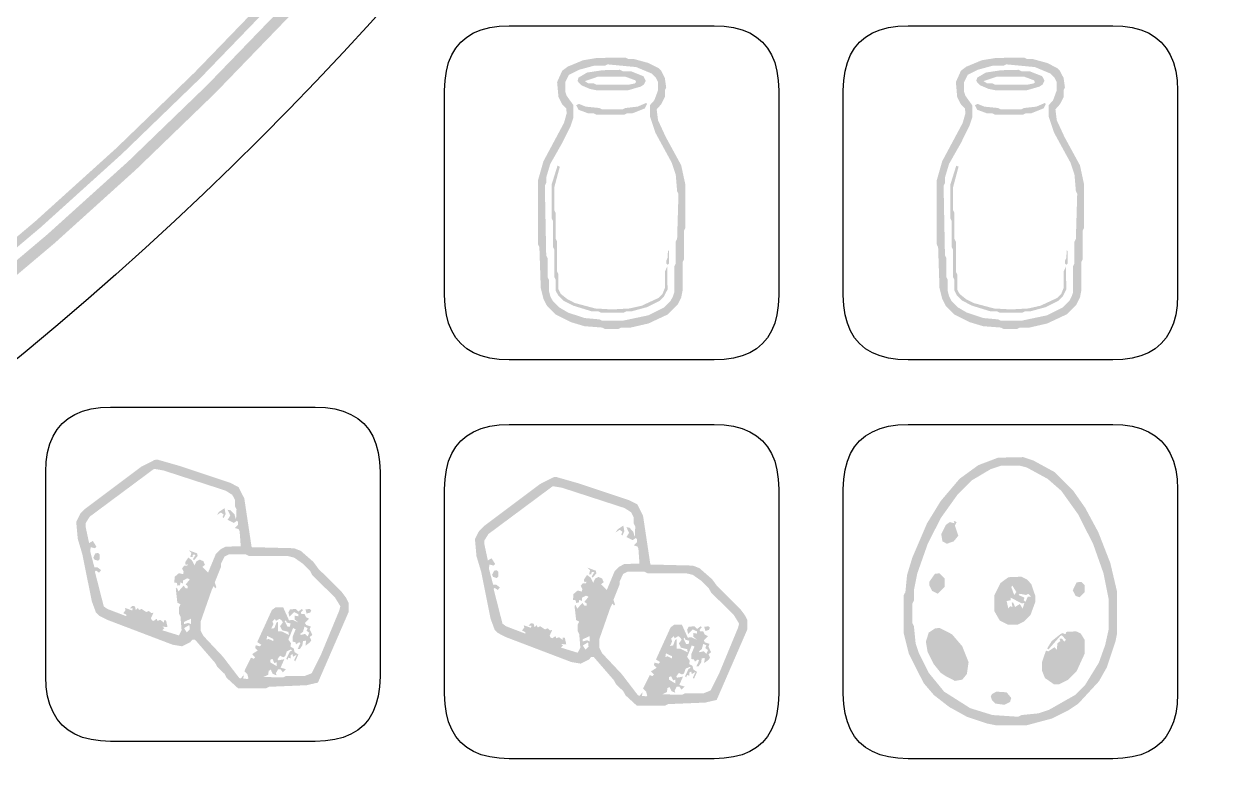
# Model space of a CAD drawing. Header units: millimetres. Extents: x 5 to 414, y 6 to 775.
# Drawn here: x 331.6 to 401.3, y 411.2 to 454.2 of the extents above; entities that cross this region are included whole.
import ezdxf

# ---------------------------------------------------------------- set-up
doc = ezdxf.new("R2010")
doc.units = ezdxf.units.MM
doc.layers.add('CUT', color=1, linetype='Continuous')
doc.layers.add('RASTER', color=7, linetype='Continuous')

msp = doc.modelspace()

# ---------------------------------------------------------------- hatches: boundary and pattern name
at = {"layer": 'RASTER'}
for points in [[(395.28, 562.756), (394.491, 556.497), (393.492, 550.267), (392.282, 544.076), (390.863, 537.929), (389.237, 531.833), (387.405, 525.796), (385.37, 519.824), (383.135, 513.925), (380.701, 508.104), (378.071, 502.37), (375.249, 496.727), (372.237, 491.184), (369.04, 485.745), (365.66, 480.418), (362.102, 475.209), (358.369, 470.122), (354.467, 465.165), (350.399, 460.343), (346.17, 455.662), (341.785, 451.126), (337.249, 446.741), (332.568, 442.512), (327.746, 438.444), (322.789, 434.542), (317.702, 430.809), (312.493, 427.251), (307.166, 423.871), (301.727, 420.674), (296.183, 417.662), (290.541, 414.84), (284.807, 412.21), (278.986, 409.776), (273.087, 407.541), (267.115, 405.506), (261.078, 403.674), (254.982, 402.048), (248.835, 400.629), (242.644, 399.419), (236.414, 398.42), (230.155, 397.631), (230.105, 398.096), (236.348, 398.882), (242.562, 399.879), (248.738, 401.086), (254.87, 402.501), (260.95, 404.123), (266.972, 405.95), (272.929, 407.98), (278.813, 410.21), (284.619, 412.638), (290.339, 415.261), (295.968, 418.076), (301.497, 421.08), (306.922, 424.27), (312.236, 427.641), (317.432, 431.19), (322.506, 434.913), (327.451, 438.806), (332.261, 442.864), (336.931, 447.082), (341.455, 451.456), (345.829, 455.98), (350.047, 460.65), (354.105, 465.46), (357.998, 470.405), (361.721, 475.478), (365.27, 480.675), (368.641, 485.989), (371.831, 491.414), (374.835, 496.943), (377.65, 502.572), (380.273, 508.292), (382.701, 514.098), (384.931, 519.982), (386.961, 525.939), (388.787, 531.961), (390.41, 538.041), (391.825, 544.173), (393.032, 550.349), (394.029, 556.563), (394.815, 562.806)], [(396.487, 562.625), (395.693, 556.324), (394.687, 550.055), (393.469, 543.823), (392.041, 537.636), (390.404, 531.5), (388.561, 525.424), (386.513, 519.413), (384.263, 513.475), (381.813, 507.617), (379.166, 501.845), (376.325, 496.166), (373.294, 490.586), (370.076, 485.112), (366.674, 479.751), (363.093, 474.507), (359.336, 469.388), (355.408, 464.398), (351.314, 459.545), (347.057, 454.833), (342.644, 450.267), (338.078, 445.854), (333.366, 441.597), (328.513, 437.503), (323.523, 433.575), (318.404, 429.818), (313.16, 426.237), (307.799, 422.835), (302.325, 419.617), (296.745, 416.586), (291.066, 413.745), (285.294, 411.098), (279.436, 408.648), (273.498, 406.398), (267.487, 404.35), (261.411, 402.507), (255.275, 400.87), (249.088, 399.442), (242.856, 398.224), (236.587, 397.218), (230.286, 396.424), (230.216, 397.074), (236.494, 397.865), (242.742, 398.868), (248.952, 400.081), (255.118, 401.504), (261.232, 403.135), (267.287, 404.972), (273.277, 407.013), (279.194, 409.256), (285.031, 411.697), (290.783, 414.335), (296.443, 417.165), (302.003, 420.186), (307.458, 423.393), (312.801, 426.783), (318.026, 430.352), (323.128, 434.095), (328.1, 438.01), (332.936, 442.09), (337.632, 446.331), (342.182, 450.729), (346.58, 455.279), (350.821, 459.975), (354.901, 464.811), (358.815, 469.783), (362.559, 474.885), (366.128, 480.11), (369.518, 485.453), (372.725, 490.908), (375.746, 496.468), (378.576, 502.128), (381.214, 507.879), (383.655, 513.717), (385.898, 519.634), (387.939, 525.624), (389.776, 531.679), (391.407, 537.793), (392.83, 543.959), (394.043, 550.169), (395.046, 556.417), (395.837, 562.695)]]:
    msp.add_hatch(color=7, dxfattribs=at).paths.add_polyline_path(points)
h = msp.add_hatch(color=7, dxfattribs=at)
h.paths.add_polyline_path([(364.659, 452.281), (366.287, 452.305), (366.444, 452.226), (366.759, 452.226), (367.624, 451.99), (368.198, 451.699), (368.356, 451.542), (368.568, 451.125), (368.647, 450.574), (368.568, 450.417), (368.568, 450.023), (368.356, 449.607), (368.096, 449.316), (368.175, 448.686), (368.623, 447.719), (369.512, 446.09), (369.748, 444.989), (369.748, 442.472), (369.669, 442.315), (369.669, 440.663), (369.59, 440.506), (369.59, 438.854), (369.512, 438.461), (369.299, 438.044), (368.749, 437.493), (367.624, 436.966), (366.601, 436.73), (366.051, 436.73), (365.893, 436.651), (365.107, 436.651), (364.95, 436.73), (363.927, 436.809), (363.14, 437.045), (362.252, 437.493), (361.78, 437.965), (361.567, 438.382), (361.41, 439.011), (361.331, 441.371), (361.253, 441.528), (361.253, 445.225), (361.567, 446.326), (362.747, 448.529), (362.904, 449.08), (362.881, 449.371), (362.645, 449.607), (362.432, 450.023), (362.354, 450.889), (362.645, 451.542), (362.959, 451.778), (363.848, 452.147)])
h.paths.add_polyline_path([(365.264, 451.911), (365.107, 451.833), (364.478, 451.833), (363.612, 451.597), (363.038, 451.306), (362.826, 450.889), (362.826, 450.338), (362.904, 450.102), (363.298, 449.552), (363.298, 448.844), (363.14, 448.372), (362.645, 447.373), (361.961, 446.169), (361.725, 445.383), (361.725, 445.068), (361.646, 444.911), (361.725, 440.899), (361.803, 440.742), (361.803, 439.64), (361.882, 439.483), (361.882, 438.854), (361.961, 438.539), (362.094, 438.28), (362.488, 437.886), (362.983, 437.595), (363.927, 437.281), (364.792, 437.202), (364.95, 437.123), (366.129, 437.123), (367.624, 437.438), (368.513, 437.886), (368.906, 438.28), (369.04, 438.539), (369.119, 438.775), (369.119, 440.27), (369.197, 440.427), (369.197, 441.686), (369.276, 441.843), (369.354, 444.439), (369.276, 444.596), (369.197, 445.54), (368.961, 446.248), (368.017, 447.978), (367.703, 448.922), (367.703, 449.552), (367.962, 449.843), (368.175, 450.417), (368.175, 450.889), (368.041, 451.148), (367.805, 451.384), (366.916, 451.754)], flags=0)
h.paths.add_polyline_path([(364.973, 451.573), (365.972, 451.597), (366.129, 451.518), (366.601, 451.518), (367.333, 451.227), (367.467, 450.967), (367.364, 450.755), (367.176, 450.629), (366.444, 450.417), (364.635, 450.417), (364.242, 450.495), (363.746, 450.708), (363.589, 450.865), (363.534, 450.967), (363.589, 451.148), (364.084, 451.439)], flags=0)
h.paths.add_polyline_path([(364.714, 451.203), (363.951, 450.944), (364.163, 450.81), (364.478, 450.81), (364.635, 450.731), (366.444, 450.731), (366.837, 450.81), (366.916, 450.889), (366.861, 450.991), (366.287, 451.203)], flags=0)
h.paths.add_polyline_path([(367.49, 449.685), (367.545, 449.63), (367.412, 449.371), (366.68, 449.08), (366.365, 449.08), (366.208, 449.001), (364.635, 449.001), (364.478, 449.08), (364.163, 449.08), (363.589, 449.292), (363.455, 449.552), (363.612, 449.63), (364.006, 449.473), (364.792, 449.394), (364.95, 449.316), (366.129, 449.316), (366.287, 449.394), (366.995, 449.473)], flags=0)
h.paths.add_polyline_path([(362.377, 446.067), (362.511, 446.012), (362.196, 444.832), (362.196, 443.495), (362.275, 443.337), (362.275, 441.843), (362.354, 441.686), (362.354, 439.955), (362.432, 439.798), (362.432, 438.932), (362.566, 438.673), (362.959, 438.358), (363.376, 438.146), (364.556, 437.831), (365.524, 437.776), (366.523, 437.831), (367.231, 437.989), (368.198, 438.437), (368.434, 438.673), (368.568, 439.011), (368.568, 439.955), (368.702, 440.246), (368.725, 438.932), (368.513, 438.516), (368.277, 438.28), (367.545, 437.91), (366.68, 437.674), (366.365, 437.674), (366.208, 437.595), (364.871, 437.595), (364.714, 437.674), (364.32, 437.674), (363.298, 437.989), (362.724, 438.28), (362.409, 438.594), (362.275, 438.854), (362.275, 439.483), (362.196, 439.64), (362.196, 441.214), (362.118, 441.371), (362.118, 442.865), (362.039, 443.023), (362.039, 444.989)], flags=0)
h.paths.add_polyline_path([(368.749, 441.19), (368.804, 441.135), (368.804, 440.427), (368.725, 440.348), (368.647, 440.427), (368.647, 440.584), (368.725, 440.742)], flags=0)
h = msp.add_hatch(color=7, dxfattribs=at)
h.paths.add_polyline_path([(387.659, 452.281), (389.287, 452.305), (389.444, 452.226), (389.759, 452.226), (390.624, 451.99), (391.198, 451.699), (391.356, 451.542), (391.568, 451.125), (391.647, 450.574), (391.568, 450.417), (391.568, 450.023), (391.356, 449.607), (391.096, 449.316), (391.175, 448.686), (391.623, 447.719), (392.512, 446.09), (392.748, 444.989), (392.748, 442.472), (392.669, 442.315), (392.669, 440.663), (392.59, 440.506), (392.59, 438.854), (392.512, 438.461), (392.299, 438.044), (391.749, 437.493), (390.624, 436.966), (389.601, 436.73), (389.051, 436.73), (388.893, 436.651), (388.107, 436.651), (387.95, 436.73), (386.927, 436.809), (386.14, 437.045), (385.252, 437.493), (384.78, 437.965), (384.567, 438.382), (384.41, 439.011), (384.331, 441.371), (384.253, 441.528), (384.253, 445.225), (384.567, 446.326), (385.747, 448.529), (385.904, 449.08), (385.881, 449.371), (385.645, 449.607), (385.432, 450.023), (385.354, 450.889), (385.645, 451.542), (385.959, 451.778), (386.848, 452.147)])
h.paths.add_polyline_path([(388.264, 451.911), (388.107, 451.833), (387.478, 451.833), (386.612, 451.597), (386.038, 451.306), (385.826, 450.889), (385.826, 450.338), (385.904, 450.102), (386.298, 449.552), (386.298, 448.844), (386.14, 448.372), (385.645, 447.373), (384.961, 446.169), (384.725, 445.383), (384.725, 445.068), (384.646, 444.911), (384.725, 440.899), (384.803, 440.742), (384.803, 439.64), (384.882, 439.483), (384.882, 438.854), (384.961, 438.539), (385.094, 438.28), (385.488, 437.886), (385.983, 437.595), (386.927, 437.281), (387.792, 437.202), (387.95, 437.123), (389.129, 437.123), (390.624, 437.438), (391.513, 437.886), (391.906, 438.28), (392.04, 438.539), (392.119, 438.775), (392.119, 440.27), (392.197, 440.427), (392.197, 441.686), (392.276, 441.843), (392.354, 444.439), (392.276, 444.596), (392.197, 445.54), (391.961, 446.248), (391.017, 447.978), (390.703, 448.922), (390.703, 449.552), (390.962, 449.843), (391.175, 450.417), (391.175, 450.889), (391.041, 451.148), (390.805, 451.384), (389.916, 451.754)], flags=0)
h.paths.add_polyline_path([(387.973, 451.573), (388.972, 451.597), (389.129, 451.518), (389.601, 451.518), (390.333, 451.227), (390.467, 450.967), (390.364, 450.755), (390.176, 450.629), (389.444, 450.417), (387.635, 450.417), (387.242, 450.495), (386.746, 450.708), (386.589, 450.865), (386.534, 450.967), (386.589, 451.148), (387.084, 451.439)], flags=0)
h.paths.add_polyline_path([(387.714, 451.203), (386.951, 450.944), (387.163, 450.81), (387.478, 450.81), (387.635, 450.731), (389.444, 450.731), (389.837, 450.81), (389.916, 450.889), (389.861, 450.991), (389.287, 451.203)], flags=0)
h.paths.add_polyline_path([(390.49, 449.685), (390.545, 449.63), (390.412, 449.371), (389.68, 449.08), (389.365, 449.08), (389.208, 449.001), (387.635, 449.001), (387.478, 449.08), (387.163, 449.08), (386.589, 449.292), (386.455, 449.552), (386.612, 449.63), (387.006, 449.473), (387.792, 449.394), (387.95, 449.316), (389.129, 449.316), (389.287, 449.394), (389.995, 449.473)], flags=0)
h.paths.add_polyline_path([(385.377, 446.067), (385.511, 446.012), (385.196, 444.832), (385.196, 443.495), (385.275, 443.337), (385.275, 441.843), (385.354, 441.686), (385.354, 439.955), (385.432, 439.798), (385.432, 438.932), (385.566, 438.673), (385.959, 438.358), (386.376, 438.146), (387.556, 437.831), (388.524, 437.776), (389.523, 437.831), (390.231, 437.989), (391.198, 438.437), (391.434, 438.673), (391.568, 439.011), (391.568, 439.955), (391.702, 440.246), (391.725, 438.932), (391.513, 438.516), (391.277, 438.28), (390.545, 437.91), (389.68, 437.674), (389.365, 437.674), (389.208, 437.595), (387.871, 437.595), (387.714, 437.674), (387.32, 437.674), (386.298, 437.989), (385.724, 438.28), (385.409, 438.594), (385.275, 438.854), (385.275, 439.483), (385.196, 439.64), (385.196, 441.214), (385.118, 441.371), (385.118, 442.865), (385.039, 443.023), (385.039, 444.989)], flags=0)
h.paths.add_polyline_path([(391.749, 441.19), (391.804, 441.135), (391.804, 440.427), (391.725, 440.348), (391.647, 440.427), (391.647, 440.584), (391.725, 440.742)], flags=0)
h = msp.add_hatch(color=7, dxfattribs=at)
h.paths.add_polyline_path([(339.13, 429.092), (339.283, 429.119), (340.54, 428.76), (343.503, 427.772), (343.979, 427.53), (344.311, 426.874), (344.733, 424.064), (347.184, 424.001), (347.57, 423.849), (348.288, 423.22), (348.594, 422.807), (349.904, 421.514), (350.174, 421.155), (350.326, 420.859), (350.326, 420.32), (348.558, 416.253), (347.902, 416.1), (345.747, 416.01), (345.568, 415.921), (343.952, 415.921), (343.296, 416.522), (343.171, 416.756), (342.758, 417.151), (342.632, 417.384), (341.465, 418.731), (341.321, 418.731), (341.195, 418.587), (340.719, 418.345), (340.181, 418.435), (336.41, 419.871), (335.934, 420.114), (335.754, 420.293), (335.512, 420.949), (334.973, 423.642), (334.704, 424.54), (334.614, 425.528), (334.857, 426.003), (335.126, 426.273), (338.358, 428.697)])
h.paths.add_polyline_path([(339.103, 428.58), (335.395, 425.824), (335.153, 425.438), (335.153, 425.258), (335.359, 424.298), (335.575, 424.423), (335.781, 424.091), (335.692, 424.001), (335.449, 424.064), (335.422, 423.822), (335.665, 422.897), (335.844, 422.897), (336.051, 422.744), (335.934, 422.592), (335.754, 422.717), (335.692, 422.654), (336.203, 420.652), (336.41, 420.5), (337.514, 420.078), (337.514, 420.167), (337.335, 420.257), (337.46, 420.437), (337.424, 420.562), (337.846, 420.41), (337.873, 420.527), (337.694, 420.527), (337.846, 420.679), (337.999, 420.652), (338.053, 420.437), (338.179, 420.562), (338.232, 420.437), (338.385, 420.5), (338.654, 420.32), (338.807, 420.383), (338.951, 420.257), (339.076, 420.293), (338.924, 419.961), (338.987, 419.844), (339.076, 419.808), (339.256, 419.934), (339.31, 419.808), (339.462, 419.871), (339.669, 419.718), (339.669, 419.844), (339.795, 419.844), (339.884, 419.449), (339.579, 419.485), (339.705, 419.395), (339.579, 419.27), (340.54, 418.973), (340.693, 419.27), (340.63, 420.051), (340.54, 420.23), (340.54, 420.589), (340.63, 420.769), (340.45, 420.859), (340.36, 421.667), (340.423, 421.73), (340.513, 421.514), (340.809, 421.846), (340.926, 421.694), (341.052, 421.694), (341.052, 421.819), (340.926, 421.909), (341.168, 422.206), (341.016, 422.268), (340.782, 422.143), (340.782, 421.963), (340.63, 422.026), (340.603, 421.873), (340.45, 421.846), (340.423, 421.999), (340.271, 422.026), (340.297, 422.358), (340.54, 422.565), (340.782, 422.502), (340.809, 422.654), (340.719, 422.834), (340.836, 422.987), (341.016, 422.987), (341.052, 423.076), (340.926, 423.041), (340.899, 423.193), (341.079, 423.463), (341.285, 423.31), (341.438, 423.014), (341.554, 423.256), (341.734, 423.346), (341.95, 423.256), (342.039, 423.041), (341.887, 422.924), (342.219, 422.592), (342.668, 423.669), (342.937, 423.938), (343.233, 424.091), (344.104, 424.118), (344.041, 424.989), (343.979, 425.106), (343.772, 425.168), (343.952, 425.348), (343.952, 425.528), (343.889, 425.59), (343.709, 425.465), (343.35, 425.644), (343.503, 425.887), (343.35, 426.219), (343.53, 426.183), (343.745, 425.95), (343.835, 425.644), (343.862, 426.246), (343.772, 426.425), (343.772, 426.785), (343.619, 427.081), (343.233, 427.323), (339.642, 428.49)], flags=0)
h.paths.add_polyline_path([(343.171, 426.309), (343.233, 425.976), (343.117, 425.734), (343.054, 425.797), (343.117, 425.95), (342.964, 426.066), (342.722, 425.914), (342.847, 426.093)], flags=0)
h.paths.add_polyline_path([(341.106, 423.884), (341.59, 423.705), (341.617, 423.552), (341.411, 423.31), (341.348, 423.373), (341.501, 423.615), (341.348, 423.642), (341.321, 423.489), (341.195, 423.489), (341.258, 423.732)], flags=0)
h.paths.add_polyline_path([(335.718, 423.705), (335.871, 423.732), (335.961, 423.642), (335.961, 423.373), (335.871, 423.283), (335.665, 423.346), (335.602, 423.463)], flags=0)
h.paths.add_polyline_path([(343.413, 423.642), (343.171, 423.525), (342.964, 423.103), (342.964, 422.924), (342.605, 422.026), (342.695, 421.757), (342.632, 421.694), (342.542, 421.819), (342.425, 421.577), (341.797, 419.781), (341.797, 419.243), (341.95, 418.946), (343.081, 417.743), (344.015, 416.522), (344.104, 416.486), (344.284, 416.702), (344.248, 416.486), (344.49, 416.459), (344.553, 416.486), (344.49, 416.729), (344.311, 416.908), (344.697, 417.689), (344.85, 417.627), (344.939, 417.716), (344.76, 417.896), (345.092, 418.102), (344.939, 418.255), (344.966, 418.408), (345.209, 418.345), (345.298, 418.435), (345.056, 418.587), (345.9, 420.437), (346.107, 420.589), (346.555, 420.589), (346.888, 419.844), (347.094, 419.871), (347.426, 419.718), (347.211, 419.898), (347.211, 420.114), (347.426, 420.078), (347.426, 420.203), (347.184, 420.32), (346.915, 420.051), (346.852, 420.293), (346.942, 420.473), (347.274, 420.5), (347.426, 420.347), (347.633, 420.5), (347.696, 420.437), (347.57, 420.293), (347.606, 420.203), (347.785, 420.203), (347.875, 420.024), (348.055, 419.934), (347.812, 419.692), (347.875, 419.575), (348.145, 419.485), (348.082, 419.332), (348.234, 419), (348.082, 418.884), (348.172, 418.704), (348.109, 418.587), (347.839, 418.372), (347.875, 418.677), (347.696, 418.641), (347.66, 418.408), (347.516, 418.192), (347.39, 418.192), (347.543, 418.524), (347.48, 418.587), (347.301, 418.462), (347.247, 418.587), (347.094, 418.614), (347.094, 418.884), (347.274, 419.332), (347.121, 419.395), (346.852, 418.731), (347.004, 418.524), (346.977, 418.318), (347.157, 418.228), (347.211, 418.013), (347.426, 417.869), (347.247, 417.474), (347.184, 417.537), (347.337, 417.869), (347.121, 417.743), (347.094, 417.896), (346.977, 417.833), (346.977, 417.653), (346.852, 417.689), (346.798, 417.564), (346.735, 417.627), (346.942, 418.049), (347.067, 418.102), (347.004, 418.165), (346.762, 418.049), (346.672, 417.779), (346.555, 417.716), (346.376, 417.806), (346.223, 417.6), (346.286, 417.537), (346.618, 417.6), (346.403, 417.115), (346.708, 417.025), (346.529, 416.845), (346.403, 417.025), (346.259, 417.025), (346.133, 416.792), (346.169, 416.666), (345.954, 416.756), (345.837, 416.998), (345.72, 416.935), (345.685, 416.702), (345.415, 416.576), (346.555, 416.549), (346.735, 416.639), (347.812, 416.639), (348.199, 416.792), (348.71, 417.806), (349.788, 420.41), (349.851, 420.652), (349.545, 421.155), (348.234, 422.448), (348.109, 422.681), (347.66, 423.13), (347.184, 423.463), (346.825, 423.552), (344.58, 423.552), (344.401, 423.642)], flags=0)
h.paths.add_polyline_path([(347.839, 420.473), (348.082, 420.5), (348.172, 420.41), (348.109, 420.293), (347.902, 420.23)], flags=0)
h.paths.add_polyline_path([(341.231, 419.934), (340.836, 419.754), (340.836, 419.629), (341.079, 419.692), (341.231, 419.629)], flags=0)
h.paths.add_polyline_path([(346.08, 419.934), (345.927, 419.781), (345.99, 419.629), (345.864, 419.359), (346.044, 419.395), (346.169, 419.718), (346.259, 419.754), (346.259, 419.216), (346.439, 419.216), (346.888, 419), (346.852, 419.18), (346.493, 419.27), (346.376, 419.512), (346.529, 419.718), (346.493, 419.808), (346.349, 419.934), (346.133, 419.808)], flags=0)
h.paths.add_polyline_path([(346.708, 419.844), (346.645, 419.781), (346.798, 419.485), (346.942, 419.485), (346.977, 419.665), (346.762, 419.718)], flags=0)
h.paths.add_polyline_path([(341.141, 419.575), (340.836, 419.395), (340.989, 419.153), (341.168, 419.332)], flags=0)
h.paths.add_polyline_path([(347.785, 419.485), (347.696, 419.18), (347.543, 419.063), (347.57, 419), (347.812, 419.063), (347.965, 418.91), (348.055, 419.126), (347.902, 419.243), (347.965, 419.395)], flags=0)
h.paths.add_polyline_path([(345.631, 418.946), (345.595, 418.731), (345.72, 418.767), (345.99, 418.641), (345.99, 418.767)], flags=0)
h.paths.add_polyline_path([(345.927, 417.627), (345.81, 417.564), (345.81, 417.42), (346.169, 417.205), (346.169, 417.42), (346.044, 417.384)], flags=0)
h = msp.add_hatch(color=7, dxfattribs=at)
h.paths.add_polyline_path([(387.791, 429.226), (389.239, 429.256), (389.83, 429.059), (391.042, 428.399), (392.125, 427.315), (392.815, 426.33), (393.573, 424.921), (394.263, 423.148), (394.657, 421.473), (394.657, 419.109), (394.559, 418.617), (394.066, 417.139), (393.603, 416.321), (392.421, 415.041), (391.83, 414.647), (390.914, 414.184), (389.436, 413.79), (387.663, 413.79), (387.17, 413.888), (385.988, 414.282), (384.974, 414.844), (384.087, 415.533), (383.496, 416.223), (382.639, 417.927), (382.343, 419.109), (382.343, 421.276), (382.442, 421.473), (382.54, 422.458), (382.836, 423.443), (383.693, 425.443), (384.481, 426.724), (385.565, 428.004), (386.648, 428.793)])
h.paths.add_polyline_path([(387.958, 428.763), (387.367, 428.566), (386.254, 427.906), (385.466, 427.118), (384.481, 425.739), (383.722, 424.232), (383.131, 422.557), (382.934, 421.572), (382.934, 420.981), (382.836, 420.784), (382.836, 419.7), (382.934, 419.503), (383.033, 418.518), (383.23, 417.927), (383.791, 416.814), (384.678, 415.73), (386.185, 414.775), (387.466, 414.381), (388.943, 414.282), (389.14, 414.381), (390.126, 414.479), (390.717, 414.676), (392.224, 415.533), (392.815, 416.124), (393.603, 417.405), (393.967, 418.42), (394.164, 419.306), (394.164, 421.079), (393.869, 422.557), (393.278, 424.232), (392.421, 425.936), (391.436, 427.315), (390.648, 428.004), (389.436, 428.664), (389.042, 428.763)], flags=0)
h.paths.add_polyline_path([(385.23, 425.581), (385.397, 425.512), (385.299, 425.315), (385.496, 424.724), (385.23, 424.399), (384.836, 424.261), (384.58, 424.399), (384.511, 424.823), (384.777, 425.345), (385.003, 425.512), (385.269, 425.443)], flags=0)
h.paths.add_polyline_path([(384.146, 422.527), (384.412, 422.557), (384.708, 422.261), (384.708, 421.769), (384.314, 421.375), (383.988, 421.542), (383.821, 421.867), (383.821, 422.064)], flags=0)
h.paths.add_polyline_path([(388.382, 422.33), (389.14, 422.36), (389.466, 422.192), (389.702, 421.936), (389.929, 421.276), (389.929, 420.882), (389.663, 420.163), (389.269, 419.769), (388.943, 419.602), (388.352, 419.602), (387.889, 419.828), (387.564, 420.39), (387.564, 421.276), (387.929, 421.995)], flags=0)
h.paths.add_polyline_path([(392.322, 422.035), (392.588, 422.064), (392.785, 421.867), (392.785, 421.473), (392.49, 421.178), (392.263, 421.247), (392.096, 421.572)], flags=0)
h.paths.add_polyline_path([(388.618, 421.838), (388.549, 421.769), (388.717, 421.306), (388.845, 421.473)], flags=0)
h.paths.add_polyline_path([(389.042, 421.375), (388.973, 421.306), (389.308, 421.148), (389.269, 421.01), (389.367, 420.912), (389.505, 421.207), (389.702, 421.207), (389.535, 421.375), (389.406, 421.306)], flags=0)
h.paths.add_polyline_path([(388.52, 421.148), (388.52, 421.01), (388.283, 420.951), (388.382, 420.518), (388.48, 420.656), (388.618, 420.616), (388.579, 420.853), (388.648, 420.882), (388.776, 420.616), (389.042, 420.784), (389.209, 420.518), (389.308, 420.853), (389.17, 420.813)], flags=0)
h.paths.add_polyline_path([(384.146, 419.375), (384.412, 419.405), (385.131, 419.04), (385.722, 418.351), (386.087, 417.434), (385.988, 416.745), (385.722, 416.42), (385.299, 416.351), (384.777, 416.617), (384.481, 416.814), (384.087, 417.306), (383.722, 418.025), (383.624, 418.617), (383.791, 419.139)], flags=0)
h.paths.add_polyline_path([(391.731, 419.178), (392.293, 419.208), (392.559, 419.08), (392.785, 418.715), (392.785, 417.927), (392.322, 416.912), (391.83, 416.42), (391.308, 416.154), (391.012, 416.154), (390.49, 416.518), (390.323, 416.942), (390.323, 417.434), (390.549, 418.094), (390.687, 418.055), (391.042, 418.291), (391.18, 418.154), (391.209, 418.518), (391.377, 418.646), (391.337, 418.784), (391.475, 418.784), (391.603, 418.617), (391.702, 418.715), (391.475, 418.981), (391.377, 418.942), (390.687, 418.154), (390.618, 418.222), (390.884, 418.646), (391.377, 419.04), (391.505, 419.109), (391.672, 419.04)], flags=0)
h.paths.add_polyline_path([(387.692, 415.73), (388.283, 415.691), (388.549, 415.366), (388.48, 415.139), (388.155, 414.972), (387.633, 415.041), (387.436, 415.238), (387.367, 415.464), (387.436, 415.592)], flags=0)
h = msp.add_hatch(color=7, dxfattribs=at)
h.paths.add_polyline_path([(362.13, 428.092), (362.283, 428.119), (363.54, 427.76), (366.503, 426.772), (366.979, 426.53), (367.311, 425.874), (367.733, 423.064), (370.184, 423.001), (370.57, 422.849), (371.288, 422.22), (371.594, 421.807), (372.904, 420.514), (373.174, 420.155), (373.326, 419.859), (373.326, 419.32), (371.558, 415.253), (370.902, 415.1), (368.747, 415.01), (368.568, 414.921), (366.952, 414.921), (366.296, 415.522), (366.171, 415.756), (365.758, 416.151), (365.632, 416.384), (364.465, 417.731), (364.321, 417.731), (364.195, 417.587), (363.719, 417.345), (363.181, 417.435), (359.41, 418.871), (358.934, 419.114), (358.754, 419.293), (358.512, 419.949), (357.973, 422.642), (357.704, 423.54), (357.614, 424.528), (357.857, 425.003), (358.126, 425.273), (361.358, 427.697)])
h.paths.add_polyline_path([(362.103, 427.58), (358.395, 424.824), (358.153, 424.438), (358.153, 424.258), (358.359, 423.298), (358.575, 423.423), (358.781, 423.091), (358.692, 423.001), (358.449, 423.064), (358.422, 422.822), (358.665, 421.897), (358.844, 421.897), (359.051, 421.744), (358.934, 421.592), (358.754, 421.717), (358.692, 421.654), (359.203, 419.652), (359.41, 419.5), (360.514, 419.078), (360.514, 419.167), (360.335, 419.257), (360.46, 419.437), (360.424, 419.562), (360.846, 419.41), (360.873, 419.527), (360.694, 419.527), (360.846, 419.679), (360.999, 419.652), (361.053, 419.437), (361.179, 419.562), (361.232, 419.437), (361.385, 419.5), (361.654, 419.32), (361.807, 419.383), (361.951, 419.257), (362.076, 419.293), (361.924, 418.961), (361.987, 418.844), (362.076, 418.808), (362.256, 418.934), (362.31, 418.808), (362.462, 418.871), (362.669, 418.718), (362.669, 418.844), (362.795, 418.844), (362.884, 418.449), (362.579, 418.485), (362.705, 418.395), (362.579, 418.27), (363.54, 417.973), (363.693, 418.27), (363.63, 419.051), (363.54, 419.23), (363.54, 419.589), (363.63, 419.769), (363.45, 419.859), (363.36, 420.667), (363.423, 420.73), (363.513, 420.514), (363.809, 420.846), (363.926, 420.694), (364.052, 420.694), (364.052, 420.819), (363.926, 420.909), (364.168, 421.206), (364.016, 421.268), (363.782, 421.143), (363.782, 420.963), (363.63, 421.026), (363.603, 420.873), (363.45, 420.846), (363.423, 420.999), (363.271, 421.026), (363.297, 421.358), (363.54, 421.565), (363.782, 421.502), (363.809, 421.654), (363.719, 421.834), (363.836, 421.987), (364.016, 421.987), (364.052, 422.076), (363.926, 422.041), (363.899, 422.193), (364.079, 422.463), (364.285, 422.31), (364.438, 422.014), (364.554, 422.256), (364.734, 422.346), (364.95, 422.256), (365.039, 422.041), (364.887, 421.924), (365.219, 421.592), (365.668, 422.669), (365.937, 422.938), (366.233, 423.091), (367.104, 423.118), (367.041, 423.989), (366.979, 424.106), (366.772, 424.168), (366.952, 424.348), (366.952, 424.528), (366.889, 424.59), (366.709, 424.465), (366.35, 424.644), (366.503, 424.887), (366.35, 425.219), (366.53, 425.183), (366.745, 424.95), (366.835, 424.644), (366.862, 425.246), (366.772, 425.425), (366.772, 425.785), (366.619, 426.081), (366.233, 426.323), (362.642, 427.49)], flags=0)
h.paths.add_polyline_path([(366.171, 425.309), (366.233, 424.976), (366.117, 424.734), (366.054, 424.797), (366.117, 424.95), (365.964, 425.066), (365.722, 424.914), (365.847, 425.093)], flags=0)
h.paths.add_polyline_path([(364.106, 422.884), (364.59, 422.705), (364.617, 422.552), (364.411, 422.31), (364.348, 422.373), (364.501, 422.615), (364.348, 422.642), (364.321, 422.489), (364.195, 422.489), (364.258, 422.732)], flags=0)
h.paths.add_polyline_path([(358.718, 422.705), (358.871, 422.732), (358.961, 422.642), (358.961, 422.373), (358.871, 422.283), (358.665, 422.346), (358.602, 422.463)], flags=0)
h.paths.add_polyline_path([(366.413, 422.642), (366.171, 422.525), (365.964, 422.103), (365.964, 421.924), (365.605, 421.026), (365.695, 420.757), (365.632, 420.694), (365.542, 420.819), (365.425, 420.577), (364.797, 418.781), (364.797, 418.243), (364.95, 417.946), (366.081, 416.743), (367.015, 415.522), (367.104, 415.486), (367.284, 415.702), (367.248, 415.486), (367.49, 415.459), (367.553, 415.486), (367.49, 415.729), (367.311, 415.908), (367.697, 416.689), (367.85, 416.627), (367.939, 416.716), (367.76, 416.896), (368.092, 417.102), (367.939, 417.255), (367.966, 417.408), (368.209, 417.345), (368.298, 417.435), (368.056, 417.587), (368.9, 419.437), (369.107, 419.589), (369.555, 419.589), (369.888, 418.844), (370.094, 418.871), (370.426, 418.718), (370.211, 418.898), (370.211, 419.114), (370.426, 419.078), (370.426, 419.203), (370.184, 419.32), (369.915, 419.051), (369.852, 419.293), (369.942, 419.473), (370.274, 419.5), (370.426, 419.347), (370.633, 419.5), (370.696, 419.437), (370.57, 419.293), (370.606, 419.203), (370.785, 419.203), (370.875, 419.024), (371.055, 418.934), (370.812, 418.692), (370.875, 418.575), (371.145, 418.485), (371.082, 418.332), (371.234, 418), (371.082, 417.884), (371.172, 417.704), (371.109, 417.587), (370.839, 417.372), (370.875, 417.677), (370.696, 417.641), (370.66, 417.408), (370.516, 417.192), (370.39, 417.192), (370.543, 417.524), (370.48, 417.587), (370.301, 417.462), (370.247, 417.587), (370.094, 417.614), (370.094, 417.884), (370.274, 418.332), (370.121, 418.395), (369.852, 417.731), (370.004, 417.524), (369.977, 417.318), (370.157, 417.228), (370.211, 417.013), (370.426, 416.869), (370.247, 416.474), (370.184, 416.537), (370.337, 416.869), (370.121, 416.743), (370.094, 416.896), (369.977, 416.833), (369.977, 416.653), (369.852, 416.689), (369.798, 416.564), (369.735, 416.627), (369.942, 417.049), (370.067, 417.102), (370.004, 417.165), (369.762, 417.049), (369.672, 416.779), (369.555, 416.716), (369.376, 416.806), (369.223, 416.6), (369.286, 416.537), (369.618, 416.6), (369.403, 416.115), (369.708, 416.025), (369.529, 415.845), (369.403, 416.025), (369.259, 416.025), (369.133, 415.792), (369.169, 415.666), (368.954, 415.756), (368.837, 415.998), (368.72, 415.935), (368.685, 415.702), (368.415, 415.576), (369.555, 415.549), (369.735, 415.639), (370.812, 415.639), (371.199, 415.792), (371.71, 416.806), (372.788, 419.41), (372.851, 419.652), (372.545, 420.155), (371.234, 421.448), (371.109, 421.681), (370.66, 422.13), (370.184, 422.463), (369.825, 422.552), (367.58, 422.552), (367.401, 422.642)], flags=0)
h.paths.add_polyline_path([(370.839, 419.473), (371.082, 419.5), (371.172, 419.41), (371.109, 419.293), (370.902, 419.23)], flags=0)
h.paths.add_polyline_path([(364.231, 418.934), (363.836, 418.754), (363.836, 418.629), (364.079, 418.692), (364.231, 418.629)], flags=0)
h.paths.add_polyline_path([(369.08, 418.934), (368.927, 418.781), (368.99, 418.629), (368.864, 418.359), (369.044, 418.395), (369.169, 418.718), (369.259, 418.754), (369.259, 418.216), (369.439, 418.216), (369.888, 418), (369.852, 418.18), (369.493, 418.27), (369.376, 418.512), (369.529, 418.718), (369.493, 418.808), (369.349, 418.934), (369.133, 418.808)], flags=0)
h.paths.add_polyline_path([(369.708, 418.844), (369.645, 418.781), (369.798, 418.485), (369.942, 418.485), (369.977, 418.665), (369.762, 418.718)], flags=0)
h.paths.add_polyline_path([(364.141, 418.575), (363.836, 418.395), (363.989, 418.153), (364.168, 418.332)], flags=0)
h.paths.add_polyline_path([(370.785, 418.485), (370.696, 418.18), (370.543, 418.063), (370.57, 418), (370.812, 418.063), (370.965, 417.91), (371.055, 418.126), (370.902, 418.243), (370.965, 418.395)], flags=0)
h.paths.add_polyline_path([(368.631, 417.946), (368.595, 417.731), (368.72, 417.767), (368.99, 417.641), (368.99, 417.767)], flags=0)
h.paths.add_polyline_path([(368.927, 416.627), (368.81, 416.564), (368.81, 416.42), (369.169, 416.205), (369.169, 416.42), (369.044, 416.384)], flags=0)

# ---------------------------------------------------------------- linework, layer by layer
at = {"layer": 'CUT'}
for points in [[(355.863, 450.403), (355.888, 450.988), (355.965, 451.528), (356.094, 452.019), (356.277, 452.462), (356.513, 452.855), (356.802, 453.198), (357.145, 453.487), (357.538, 453.723), (357.981, 453.906), (358.472, 454.035), (359.012, 454.112), (359.597, 454.138), (371.404, 454.138), (371.988, 454.112), (372.528, 454.035), (373.019, 453.906), (373.462, 453.723), (373.856, 453.487), (374.198, 453.198), (374.488, 452.855), (374.724, 452.462), (374.906, 452.019), (375.035, 451.528), (375.112, 450.988), (375.138, 450.403), (375.138, 438.596), (375.112, 438.012), (375.035, 437.472), (374.906, 436.981), (374.724, 436.538), (374.488, 436.144), (374.198, 435.802), (373.856, 435.512), (373.462, 435.276), (373.019, 435.094), (372.528, 434.965), (371.988, 434.888), (371.404, 434.862), (359.597, 434.862), (359.012, 434.888), (358.472, 434.965), (357.981, 435.094), (357.538, 435.276), (357.145, 435.512), (356.802, 435.802), (356.513, 436.144), (356.277, 436.538), (356.094, 436.981), (355.965, 437.472), (355.888, 438.012), (355.863, 438.596)], [(378.863, 450.403), (378.888, 450.988), (378.965, 451.528), (379.094, 452.019), (379.277, 452.462), (379.513, 452.855), (379.802, 453.198), (380.145, 453.487), (380.538, 453.723), (380.981, 453.906), (381.472, 454.035), (382.012, 454.112), (382.597, 454.138), (394.404, 454.138), (394.988, 454.112), (395.528, 454.035), (396.019, 453.906), (396.462, 453.723), (396.856, 453.487), (397.198, 453.198), (397.488, 452.855), (397.724, 452.462), (397.906, 452.019), (398.035, 451.528), (398.112, 450.988), (398.138, 450.403), (398.138, 438.596), (398.112, 438.012), (398.035, 437.472), (397.906, 436.981), (397.724, 436.538), (397.488, 436.144), (397.198, 435.802), (396.856, 435.512), (396.462, 435.276), (396.019, 435.094), (395.528, 434.965), (394.988, 434.888), (394.404, 434.862), (382.597, 434.862), (382.012, 434.888), (381.472, 434.965), (380.981, 435.094), (380.538, 435.276), (380.145, 435.512), (379.802, 435.802), (379.513, 436.144), (379.277, 436.538), (379.094, 436.981), (378.965, 437.472), (378.888, 438.012), (378.863, 438.596)], [(332.863, 428.403), (332.888, 428.988), (332.965, 429.528), (333.094, 430.019), (333.277, 430.462), (333.513, 430.855), (333.802, 431.198), (334.145, 431.487), (334.538, 431.723), (334.981, 431.906), (335.472, 432.035), (336.012, 432.112), (336.597, 432.138), (348.404, 432.138), (348.988, 432.112), (349.528, 432.035), (350.019, 431.906), (350.462, 431.723), (350.856, 431.487), (351.198, 431.198), (351.488, 430.855), (351.724, 430.462), (351.906, 430.019), (352.035, 429.528), (352.112, 428.988), (352.138, 428.403), (352.138, 416.596), (352.112, 416.012), (352.035, 415.472), (351.906, 414.981), (351.724, 414.538), (351.488, 414.144), (351.198, 413.802), (350.856, 413.512), (350.462, 413.276), (350.019, 413.094), (349.528, 412.965), (348.988, 412.888), (348.404, 412.862), (336.597, 412.862), (336.012, 412.888), (335.472, 412.965), (334.981, 413.094), (334.538, 413.276), (334.145, 413.512), (333.802, 413.802), (333.513, 414.144), (333.277, 414.538), (333.094, 414.981), (332.965, 415.472), (332.888, 416.012), (332.863, 416.596)], [(355.863, 427.403), (355.888, 427.988), (355.965, 428.528), (356.094, 429.019), (356.277, 429.462), (356.513, 429.855), (356.802, 430.198), (357.145, 430.487), (357.538, 430.723), (357.981, 430.906), (358.472, 431.035), (359.012, 431.112), (359.597, 431.138), (371.404, 431.138), (371.988, 431.112), (372.528, 431.035), (373.019, 430.906), (373.462, 430.723), (373.856, 430.487), (374.198, 430.198), (374.488, 429.855), (374.724, 429.462), (374.906, 429.019), (375.035, 428.528), (375.112, 427.988), (375.138, 427.403), (375.138, 415.596), (375.112, 415.012), (375.035, 414.472), (374.906, 413.981), (374.724, 413.538), (374.488, 413.144), (374.198, 412.802), (373.856, 412.512), (373.462, 412.276), (373.019, 412.094), (372.528, 411.965), (371.988, 411.888), (371.404, 411.862), (359.597, 411.862), (359.012, 411.888), (358.472, 411.965), (357.981, 412.094), (357.538, 412.276), (357.145, 412.512), (356.802, 412.802), (356.513, 413.144), (356.277, 413.538), (356.094, 413.981), (355.965, 414.472), (355.888, 415.012), (355.863, 415.596)], [(378.863, 427.403), (378.888, 427.988), (378.965, 428.528), (379.094, 429.019), (379.277, 429.462), (379.513, 429.855), (379.802, 430.198), (380.145, 430.487), (380.538, 430.723), (380.981, 430.906), (381.472, 431.035), (382.012, 431.112), (382.597, 431.138), (394.404, 431.138), (394.988, 431.112), (395.528, 431.035), (396.019, 430.906), (396.462, 430.723), (396.856, 430.487), (397.198, 430.198), (397.488, 429.855), (397.724, 429.462), (397.906, 429.019), (398.035, 428.528), (398.112, 427.988), (398.138, 427.403), (398.138, 415.596), (398.112, 415.012), (398.035, 414.472), (397.906, 413.981), (397.724, 413.538), (397.488, 413.144), (397.198, 412.802), (396.856, 412.512), (396.462, 412.276), (396.019, 412.094), (395.528, 411.965), (394.988, 411.888), (394.404, 411.862), (382.597, 411.862), (382.012, 411.888), (381.472, 411.965), (380.981, 412.094), (380.538, 412.276), (380.145, 412.512), (379.802, 412.802), (379.513, 413.144), (379.277, 413.538), (379.094, 413.981), (378.965, 414.472), (378.888, 415.012), (378.863, 415.596)]]:
    msp.add_lwpolyline(points, close=True, dxfattribs=at)
msp.add_circle((210, 582.911), 191.273, dxfattribs=at)

doc.saveas('drawing.dxf')
